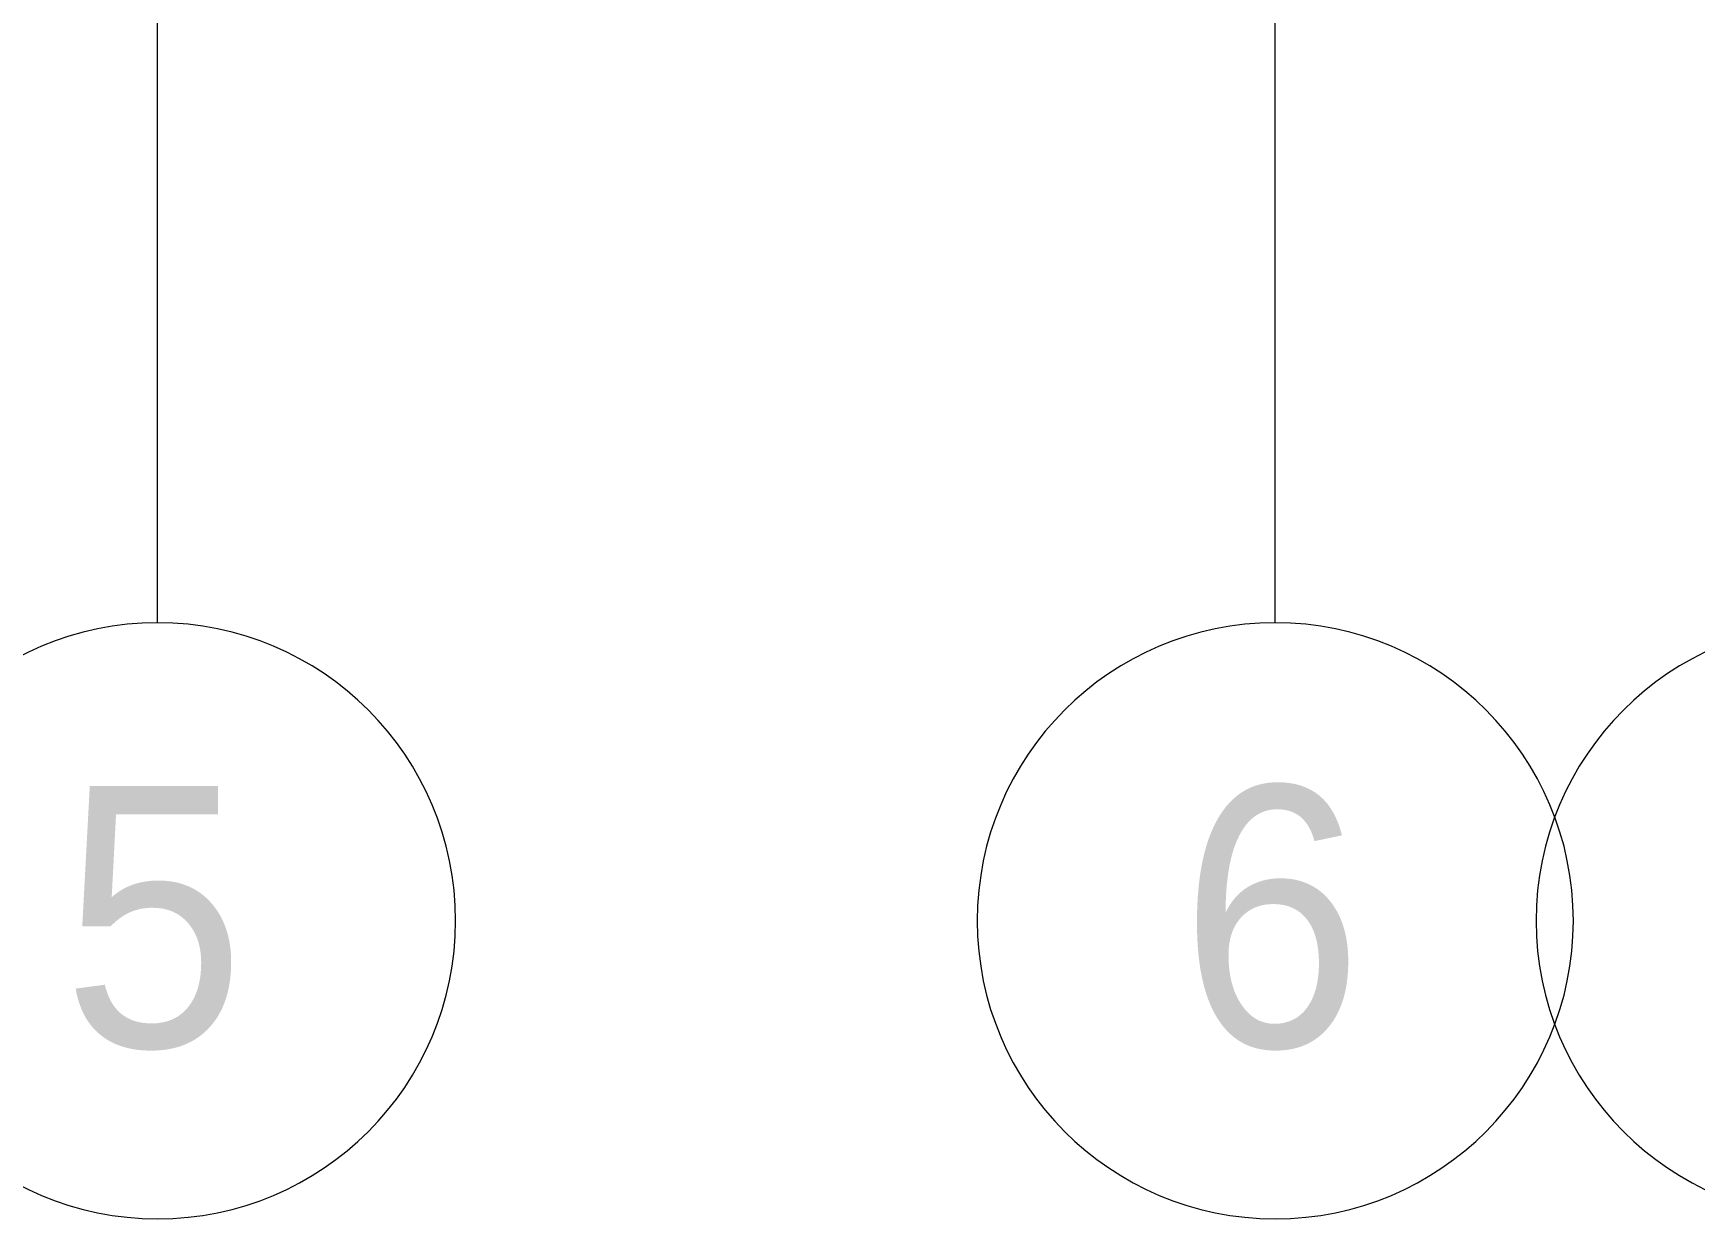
# Model space of a CAD drawing. Header units: millimetres. Extents: x -164500 to 426394, y -23753 to 102118.
# Drawn here: x 162448 to 166908, y 71033 to 74215 of the extents above; entities that cross this region are included whole.
import ezdxf

# ---------------------------------------------------------------- set-up
doc = ezdxf.new("R2010")
doc.units = ezdxf.units.MM
doc.layers.add('Оси', color=7, linetype='Continuous', lineweight=9)
doc.layers.add('Оси-1', color=7, linetype='Continuous', lineweight=20)
doc.styles.add('Arial', font='arial.ttf', dxfattribs={"width": 0.9, "height": 700})

# ---------------------------------------------------------------- blocks, each defined once
blk = doc.blocks.new('Ось сетки - D8-29747960-Объем проектирования 2 этажа')
at = {"layer": 'Оси-1'}
for start, end in [(360, 180), (180, 360)]:
    blk.add_arc((0, 0), 4, start, end, dxfattribs=at)
blk = doc.blocks.new('2floor')
at = {"layer": 'Оси'}
for p, q in [((162782.1, -1906.3), (162782.1, 3093.7)), ((165782.1, -1906.3), (165782.1, 3093.7))]:
    blk.add_line(p, q, dxfattribs=at)
at = {"layer": 'Оси-1', "xscale": 199.9999999999999, "yscale": 199.9999999999999, "zscale": 199.9999999999999}
for p in [(162782.1, -2706.3), (165782.1, -2706.3), (167282.1, -2706.3)]:
    blk.add_blockref('Ось сетки - D8-29747960-Объем проектирования 2 этажа', p, dxfattribs=at)
at = {"layer": 'Оси', "char_height": 700, "width": 606.076, "attachment_point": 1, "style": 'Arial'}
for s, insert in [('\\fArial|b0|i0|c204|p34|;\\W.9;5', (162527.1, -2345)), ('\\fArial|b0|i0|c204|p34|;\\W.9;6', (165527.1, -2345))]:
    blk.add_mtext(s, dxfattribs=dict(at, insert=insert))

msp = doc.modelspace()

# ---------------------------------------------------------------- block references
msp.add_blockref('2floor', (0, 74539.358))

doc.saveas('drawing.dxf')
